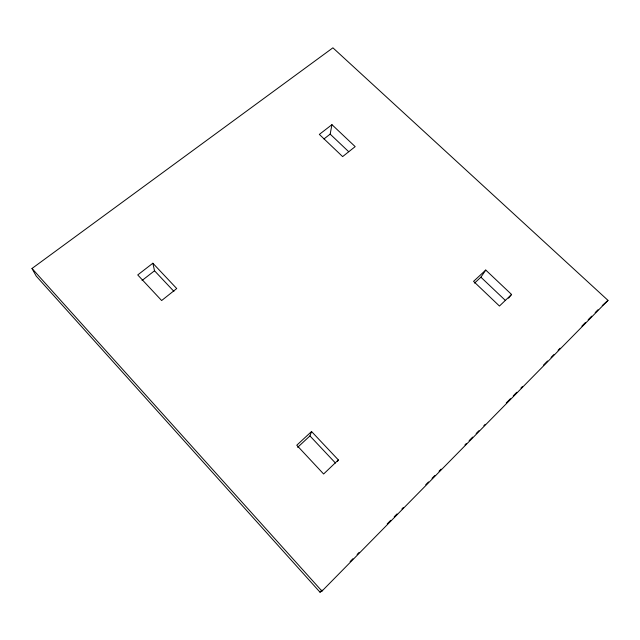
<?xml version="1.0" encoding="UTF-8"?>
<svg xmlns="http://www.w3.org/2000/svg" width="640" height="640" viewBox="0 0 640 640"><rect width="100%" height="100%" fill="white"/><g stroke="black" fill="none" stroke-linecap="round" stroke-linejoin="round"><path stroke-width="0.96" d="M323.976 138.928L330.168 134.12L331.944 124.664L355.176 146.624L342.632 156.6L319.344 134.408L331.944 124.664M297.624 447.352L309.936 435.92L311.552 431.52L338.352 459.936L337.464 461.464M474.552 283.088L480.896 277.192L485.752 270.056L511.568 294.464L508.568 298.192M319.992 592.176L321.96 591.112L608 300.376L332.904 47.824L32 268.48L36.168 276.048L319.992 592.176L322.088 590.048M350.104 561.592L352.904 558.744M357.104 554.48L359.2 552.344M387.216 523.888L390.712 520.328M394.216 516.776L397.016 513.928M401.92 508.952L403.32 507.528M425.728 484.76L428.528 481.92M432.024 478.36L434.824 475.512M439.032 471.248L441.128 469.112M464.936 444.928L466.336 443.504M469.136 440.656L472.64 437.104M476.144 433.544L478.944 430.696M483.84 425.72L485.24 424.296M506.248 402.952L510.448 398.688M513.256 395.84L516.752 392.288M520.952 388.016L522.352 386.592M543.36 365.256L547.56 360.984M551.064 357.424L553.864 354.584M558.064 350.312L560.168 348.176M581.872 326.128L585.376 322.568M588.176 319.728L591.68 316.168M595.176 312.608L597.976 309.768M338.352 459.936L323.624 474L296.76 445.232L311.552 431.52M511.568 294.464L499.448 306.04L473.552 281.36L485.752 270.056M602.224 305.616L608 300.376M142.056 280.48L154.528 270.784L152.856 263.232L137.736 274.936L161.64 300.536L176.728 288.544L152.856 263.232M330.168 134.12L348.68 151.688M480.896 277.192L505.448 300.496M154.528 270.784L173.912 291.376M309.936 435.92L335.464 463.048M32 268.48L321.96 591.112"/></g></svg>
